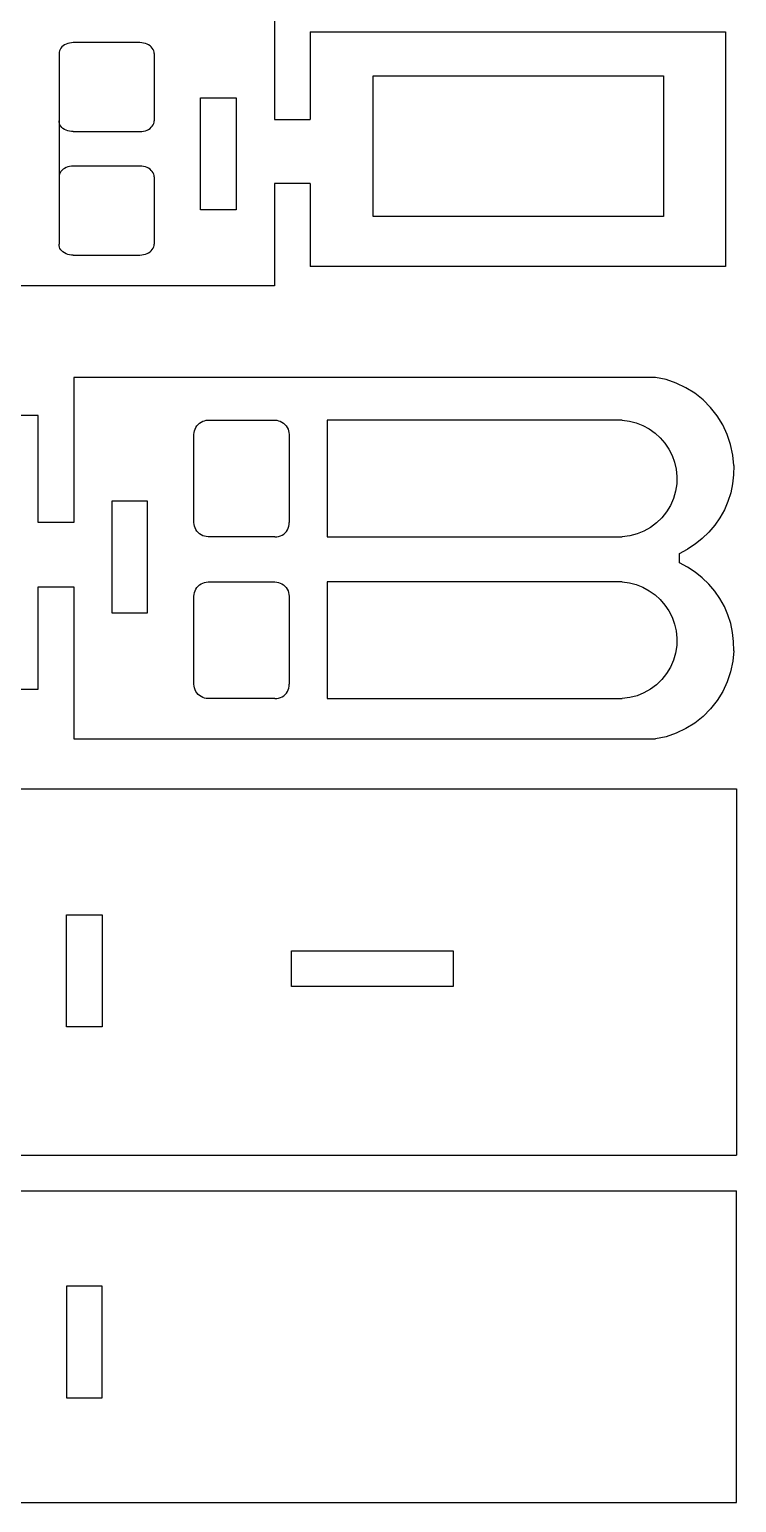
# Model space of a CAD drawing. Extents: x -3998 to 3998, y -3549 to 3549.
# Drawn here: x -2926 to -2629, y -2935 to -2316 of the extents above; entities that cross this region are included whole.
import ezdxf

# ---------------------------------------------------------------- set-up
doc = ezdxf.new("R2010")
doc.units = 0
doc.header["$MEASUREMENT"] = 0
doc.layers.get('0').update_dxf_attribs({"linetype": 'CONTINUOUS'})

msp = doc.modelspace()

# ---------------------------------------------------------------- linework, layer by layer
for p, q in [((-2823.03, -2307.35), (-2823.03, -2353.35)), ((-2911.18, -2322.04), (-2911.77, -2322.44)), ((-2910.53, -2321.71), (-2911.18, -2322.04)), ((-2909.83, -2321.44), (-2910.53, -2321.71)), ((-2909.09, -2321.25), (-2909.83, -2321.44)), ((-2908.32, -2321.13), (-2909.09, -2321.25)), ((-2907.53, -2321.09), (-2908.32, -2321.13)), ((-2879.53, -2321.09), (-2907.53, -2321.09)), ((-2878.75, -2321.13), (-2879.53, -2321.09)), ((-2877.98, -2321.25), (-2878.75, -2321.13)), ((-2877.24, -2321.44), (-2877.98, -2321.25)), ((-2876.53, -2321.7), (-2877.24, -2321.44)), ((-2875.88, -2322.04), (-2876.53, -2321.7)), ((-2875.29, -2322.43), (-2875.88, -2322.04)), ((-2808.03, -2316.51), (-2633.53, -2316.51)), ((-2808.03, -2316.51), (-2808.03, -2353.35)), ((-2633.53, -2316.51), (-2633.53, -2415.2)), ((-2913.48, -2325.07), (-2913.53, -2325.67)), ((-2913.53, -2325.67), (-2913.53, -2353.91)), ((-2913.33, -2324.49), (-2913.48, -2325.07)), ((-2913.07, -2323.92), (-2913.33, -2324.49)), ((-2912.73, -2323.38), (-2913.07, -2323.92)), ((-2912.29, -2322.89), (-2912.73, -2323.38)), ((-2911.77, -2322.44), (-2912.29, -2322.89)), ((-2874.77, -2322.88), (-2875.29, -2322.43)), ((-2874.34, -2323.38), (-2874.77, -2322.88)), ((-2873.99, -2323.92), (-2874.34, -2323.38)), ((-2873.74, -2324.48), (-2873.99, -2323.92)), ((-2873.59, -2325.07), (-2873.74, -2324.48)), ((-2873.53, -2325.67), (-2873.59, -2325.07)), ((-2873.53, -2325.67), (-2873.53, -2353.91)), ((-2781.53, -2335.01), (-2659.53, -2335.01)), ((-2781.53, -2394.12), (-2781.53, -2335.01)), ((-2659.53, -2335.01), (-2659.53, -2394.12)), ((-2854.03, -2344.35), (-2839.03, -2344.35)), ((-2854.03, -2391.35), (-2854.03, -2344.35)), ((-2839.03, -2344.35), (-2839.03, -2391.35)), ((-2913.52, -2354.51), (-2913.53, -2353.91)), ((-2913.53, -2353.91), (-2913.53, -2377.56)), ((-2913.39, -2355.11), (-2913.52, -2354.51)), ((-2913.15, -2355.69), (-2913.39, -2355.11)), ((-2912.81, -2356.24), (-2913.15, -2355.69)), ((-2912.38, -2356.75), (-2912.81, -2356.24)), ((-2911.86, -2357.21), (-2912.38, -2356.75)), ((-2911.26, -2357.6), (-2911.86, -2357.21)), ((-2910.59, -2357.94), (-2911.26, -2357.6)), ((-2909.87, -2358.19), (-2910.59, -2357.94)), ((-2909.11, -2358.37), (-2909.87, -2358.19)), ((-2908.33, -2358.47), (-2909.11, -2358.37)), ((-2907.53, -2358.49), (-2908.33, -2358.47)), ((-2907.53, -2358.49), (-2879.53, -2358.49)), ((-2879.53, -2358.49), (-2878.75, -2358.45)), ((-2878.75, -2358.45), (-2877.98, -2358.33)), ((-2877.98, -2358.33), (-2877.24, -2358.14)), ((-2877.24, -2358.14), (-2876.53, -2357.87)), ((-2876.53, -2357.87), (-2875.88, -2357.54)), ((-2875.88, -2357.54), (-2875.29, -2357.14)), ((-2875.29, -2357.14), (-2874.77, -2356.69)), ((-2874.77, -2356.69), (-2874.34, -2356.2)), ((-2874.34, -2356.2), (-2873.99, -2355.66)), ((-2873.99, -2355.66), (-2873.74, -2355.09)), ((-2873.74, -2355.09), (-2873.59, -2354.5)), ((-2873.59, -2354.5), (-2873.53, -2353.91)), ((-2823.03, -2353.35), (-2808.03, -2353.35)), ((-2913.48, -2376.97), (-2913.53, -2377.56)), ((-2913.53, -2377.56), (-2913.53, -2405.8)), ((-2913.33, -2376.38), (-2913.48, -2376.97)), ((-2913.07, -2375.81), (-2913.33, -2376.38)), ((-2912.73, -2375.28), (-2913.07, -2375.81)), ((-2912.29, -2374.78), (-2912.73, -2375.28)), ((-2911.77, -2374.33), (-2912.29, -2374.78)), ((-2911.18, -2373.94), (-2911.77, -2374.33)), ((-2910.53, -2373.6), (-2911.18, -2373.94)), ((-2909.83, -2373.34), (-2910.53, -2373.6)), ((-2909.09, -2373.14), (-2909.83, -2373.34)), ((-2908.32, -2373.03), (-2909.09, -2373.14)), ((-2907.53, -2372.99), (-2908.32, -2373.03)), ((-2879.53, -2372.99), (-2907.53, -2372.99)), ((-2878.75, -2373.02), (-2879.53, -2372.99)), ((-2877.98, -2373.14), (-2878.75, -2373.02)), ((-2877.24, -2373.33), (-2877.98, -2373.14)), ((-2876.53, -2373.6), (-2877.24, -2373.33)), ((-2875.88, -2373.93), (-2876.53, -2373.6)), ((-2875.29, -2374.33), (-2875.88, -2373.93)), ((-2874.77, -2374.78), (-2875.29, -2374.33)), ((-2874.34, -2375.28), (-2874.77, -2374.78)), ((-2873.99, -2375.81), (-2874.34, -2375.28)), ((-2873.74, -2376.38), (-2873.99, -2375.81)), ((-2873.59, -2376.97), (-2873.74, -2376.38)), ((-2873.53, -2377.56), (-2873.59, -2376.97)), ((-2873.53, -2377.56), (-2873.53, -2405.8)), ((-2823.03, -2380.35), (-2823.03, -2423.35)), ((-2808.03, -2380.35), (-2823.03, -2380.35)), ((-2808.03, -2380.35), (-2808.03, -2415.2)), ((-2839.03, -2391.35), (-2854.03, -2391.35)), ((-2659.53, -2394.12), (-2781.53, -2394.12)), ((-2913.52, -2406.41), (-2913.53, -2405.8)), ((-2913.39, -2407.01), (-2913.52, -2406.41)), ((-2913.15, -2407.59), (-2913.39, -2407.01)), ((-2912.81, -2408.14), (-2913.15, -2407.59)), ((-2912.38, -2408.64), (-2912.81, -2408.14)), ((-2911.86, -2409.1), (-2912.38, -2408.64)), ((-2875.29, -2409.04), (-2874.77, -2408.59)), ((-2874.77, -2408.59), (-2874.34, -2408.09)), ((-2874.34, -2408.09), (-2873.99, -2407.55)), ((-2873.99, -2407.55), (-2873.74, -2406.99)), ((-2873.74, -2406.99), (-2873.59, -2406.4)), ((-2873.59, -2406.4), (-2873.53, -2405.8)), ((-2911.26, -2409.5), (-2911.86, -2409.1)), ((-2910.59, -2409.83), (-2911.26, -2409.5)), ((-2909.87, -2410.09), (-2910.59, -2409.83)), ((-2909.11, -2410.27), (-2909.87, -2410.09)), ((-2908.33, -2410.37), (-2909.11, -2410.27)), ((-2907.53, -2410.38), (-2908.33, -2410.37)), ((-2907.53, -2410.38), (-2879.53, -2410.38)), ((-2879.53, -2410.38), (-2878.75, -2410.34)), ((-2878.75, -2410.34), (-2877.98, -2410.22)), ((-2877.98, -2410.22), (-2877.24, -2410.03)), ((-2877.24, -2410.03), (-2876.53, -2409.77)), ((-2876.53, -2409.77), (-2875.88, -2409.43)), ((-2875.88, -2409.43), (-2875.29, -2409.04)), ((-2633.53, -2415.2), (-2808.03, -2415.2)), ((-2823.03, -2423.35), (-3067.53, -2423.35)), ((-2662.85, -2461.82), (-2907.35, -2461.82)), ((-2907.35, -2461.82), (-2907.35, -2522.82)), ((-2658.48, -2462.77), (-2662.85, -2461.82)), ((-2654.25, -2464.22), (-2658.48, -2462.77)), ((-2650.21, -2466.14), (-2654.25, -2464.22)), ((-2646.42, -2468.52), (-2650.21, -2466.14)), ((-2642.93, -2471.31), (-2646.42, -2468.52)), ((-2639.78, -2474.48), (-2642.93, -2471.31)), ((-2637.01, -2477.99), (-2639.78, -2474.48)), ((-2922.35, -2477.82), (-3096.85, -2477.82)), ((-2922.35, -2522.82), (-2922.35, -2477.82)), ((-2856.39, -2483.52), (-2856.05, -2482.82)), ((-2856.05, -2482.82), (-2855.61, -2482.16)), ((-2855.61, -2482.16), (-2855.09, -2481.57)), ((-2855.09, -2481.57), (-2854.5, -2481.06)), ((-2854.5, -2481.06), (-2853.85, -2480.62)), ((-2853.85, -2480.62), (-2853.15, -2480.27)), ((-2853.15, -2480.27), (-2852.4, -2480.02)), ((-2852.4, -2480.02), (-2851.63, -2479.87)), ((-2851.63, -2479.87), (-2850.85, -2479.82)), ((-2850.85, -2479.82), (-2822.85, -2479.82)), ((-2822.85, -2479.82), (-2822.07, -2479.87)), ((-2822.07, -2479.87), (-2821.3, -2480.02)), ((-2821.3, -2480.02), (-2820.56, -2480.28)), ((-2820.56, -2480.28), (-2819.85, -2480.63)), ((-2819.85, -2480.63), (-2819.2, -2481.06)), ((-2819.2, -2481.06), (-2818.61, -2481.58)), ((-2818.61, -2481.58), (-2818.09, -2482.17)), ((-2818.09, -2482.17), (-2817.66, -2482.82)), ((-2817.66, -2482.82), (-2817.31, -2483.52)), ((-2800.85, -2479.82), (-2800.85, -2528.82)), ((-2676.85, -2479.82), (-2800.85, -2479.82)), ((-2676.85, -2479.82), (-2673.87, -2480.21)), ((-2673.87, -2480.21), (-2670.97, -2480.95)), ((-2670.97, -2480.95), (-2668.17, -2482.05)), ((-2668.17, -2482.05), (-2665.53, -2483.48)), ((-2634.67, -2481.8), (-2637.01, -2477.99)), ((-2632.77, -2485.85), (-2634.67, -2481.8)), ((-2856.85, -2485.82), (-2856.8, -2485.03)), ((-2856.85, -2522.82), (-2856.85, -2485.82)), ((-2856.8, -2485.03), (-2856.64, -2484.26)), ((-2856.64, -2484.26), (-2856.39, -2483.52)), ((-2817.31, -2483.52), (-2817.06, -2484.26)), ((-2817.06, -2484.26), (-2816.9, -2485.03)), ((-2816.9, -2485.03), (-2816.85, -2485.82)), ((-2816.85, -2485.82), (-2816.85, -2522.82)), ((-2665.53, -2483.48), (-2663.09, -2485.21)), ((-2663.09, -2485.21), (-2660.87, -2487.23)), ((-2660.87, -2487.23), (-2658.91, -2489.51)), ((-2631.35, -2490.09), (-2632.77, -2485.85)), ((-2658.91, -2489.51), (-2657.24, -2492)), ((-2657.24, -2492), (-2655.89, -2494.68)), ((-2655.89, -2494.68), (-2654.88, -2497.51)), ((-2630.43, -2494.47), (-2631.35, -2490.09)), ((-2630.01, -2498.92), (-2630.43, -2494.47)), ((-2654.88, -2497.51), (-2654.21, -2500.43)), ((-2654.21, -2500.43), (-2653.91, -2503.42)), ((-2630.01, -2498.92), (-2630.06, -2502.75)), ((-2653.98, -2506.58), (-2654.47, -2509.7)), ((-2653.91, -2503.42), (-2653.98, -2506.58)), ((-2630.49, -2506.56), (-2631.29, -2510.31)), ((-2630.06, -2502.75), (-2630.49, -2506.56)), ((-2876.35, -2513.82), (-2891.35, -2513.82)), ((-2891.35, -2513.82), (-2891.35, -2560.82)), ((-2876.35, -2560.82), (-2876.35, -2513.82)), ((-2655.34, -2512.73), (-2656.61, -2515.62)), ((-2654.47, -2509.7), (-2655.34, -2512.73)), ((-2632.45, -2513.96), (-2633.97, -2517.48)), ((-2631.29, -2510.31), (-2632.45, -2513.96)), ((-2658.23, -2518.33), (-2660.19, -2520.8)), ((-2656.61, -2515.62), (-2658.23, -2518.33)), ((-2633.97, -2517.48), (-2635.82, -2520.84)), ((-2907.35, -2522.82), (-2922.35, -2522.82)), ((-2856.8, -2523.6), (-2856.85, -2522.82)), ((-2856.64, -2524.37), (-2856.8, -2523.6)), ((-2856.39, -2525.11), (-2856.64, -2524.37)), ((-2856.05, -2525.82), (-2856.39, -2525.11)), ((-2855.61, -2526.47), (-2856.05, -2525.82)), ((-2855.09, -2527.06), (-2855.61, -2526.47)), ((-2818.53, -2527.14), (-2818, -2526.54)), ((-2818, -2526.54), (-2817.57, -2525.87)), ((-2817.57, -2525.87), (-2817.23, -2525.15)), ((-2817.23, -2525.15), (-2817, -2524.4)), ((-2817, -2524.4), (-2816.87, -2523.61)), ((-2816.87, -2523.61), (-2816.85, -2522.82)), ((-2667.73, -2526.44), (-2670.66, -2527.63)), ((-2664.98, -2524.89), (-2667.73, -2526.44)), ((-2662.46, -2523), (-2664.98, -2524.89)), ((-2660.19, -2520.8), (-2662.46, -2523)), ((-2638, -2523.99), (-2640.47, -2526.92)), ((-2635.82, -2520.84), (-2638, -2523.99)), ((-2854.5, -2527.58), (-2855.09, -2527.06)), ((-2853.85, -2528.01), (-2854.5, -2527.58)), ((-2853.15, -2528.36), (-2853.85, -2528.01)), ((-2852.4, -2528.61), (-2853.15, -2528.36)), ((-2851.63, -2528.76), (-2852.4, -2528.61)), ((-2850.85, -2528.82), (-2851.63, -2528.76)), ((-2822.85, -2528.82), (-2850.85, -2528.82)), ((-2822.85, -2528.82), (-2822.05, -2528.8)), ((-2822.05, -2528.8), (-2821.27, -2528.67)), ((-2821.27, -2528.67), (-2820.51, -2528.43)), ((-2820.51, -2528.43), (-2819.79, -2528.1)), ((-2819.79, -2528.1), (-2819.13, -2527.66)), ((-2819.13, -2527.66), (-2818.53, -2527.14)), ((-2800.85, -2528.82), (-2676.85, -2528.82)), ((-2673.72, -2528.42), (-2676.85, -2528.82)), ((-2670.66, -2527.63), (-2673.72, -2528.42)), ((-2646.22, -2531.98), (-2649.44, -2534.06)), ((-2643.22, -2529.59), (-2646.22, -2531.98)), ((-2640.47, -2526.92), (-2643.22, -2529.59)), ((-2652.85, -2535.82), (-2649.44, -2534.06)), ((-2652.85, -2539.82), (-2652.85, -2535.82)), ((-2649.44, -2541.57), (-2652.85, -2539.82)), ((-2646.22, -2543.65), (-2649.44, -2541.57)), ((-2643.22, -2546.04), (-2646.22, -2543.65)), ((-2922.35, -2592.82), (-2922.35, -2549.82)), ((-2922.35, -2549.82), (-2907.35, -2549.82)), ((-2907.35, -2549.82), (-2907.35, -2613.82)), ((-2856.39, -2551.52), (-2856.05, -2550.82)), ((-2856.05, -2550.82), (-2855.61, -2550.16)), ((-2855.61, -2550.16), (-2855.09, -2549.57)), ((-2855.09, -2549.57), (-2854.5, -2549.06)), ((-2854.5, -2549.06), (-2853.85, -2548.62)), ((-2853.85, -2548.62), (-2853.15, -2548.27)), ((-2853.15, -2548.27), (-2852.4, -2548.02)), ((-2852.4, -2548.02), (-2851.63, -2547.87)), ((-2851.63, -2547.87), (-2850.85, -2547.82)), ((-2850.85, -2547.82), (-2822.85, -2547.82)), ((-2822.85, -2547.82), (-2822.07, -2547.87)), ((-2822.07, -2547.87), (-2821.3, -2548.02)), ((-2821.3, -2548.02), (-2820.56, -2548.28)), ((-2820.56, -2548.28), (-2819.85, -2548.63)), ((-2819.85, -2548.63), (-2819.2, -2549.06)), ((-2819.2, -2549.06), (-2818.61, -2549.58)), ((-2818.61, -2549.58), (-2818.09, -2550.17)), ((-2818.09, -2550.17), (-2817.66, -2550.82)), ((-2817.66, -2550.82), (-2817.31, -2551.52)), ((-2676.85, -2547.82), (-2800.85, -2547.82)), ((-2800.85, -2547.82), (-2800.85, -2596.82)), ((-2676.85, -2547.82), (-2673.87, -2548.21)), ((-2673.87, -2548.21), (-2670.97, -2548.95)), ((-2670.97, -2548.95), (-2668.17, -2550.05)), ((-2668.17, -2550.05), (-2665.53, -2551.48)), ((-2640.47, -2548.71), (-2643.22, -2546.04)), ((-2638, -2551.64), (-2640.47, -2548.71)), ((-2856.85, -2553.82), (-2856.8, -2553.03)), ((-2856.85, -2590.82), (-2856.85, -2553.82)), ((-2856.8, -2553.03), (-2856.64, -2552.26)), ((-2856.64, -2552.26), (-2856.39, -2551.52)), ((-2817.31, -2551.52), (-2817.06, -2552.26)), ((-2817.06, -2552.26), (-2816.9, -2553.03)), ((-2816.9, -2553.03), (-2816.85, -2553.82)), ((-2816.85, -2553.82), (-2816.85, -2590.82)), ((-2665.53, -2551.48), (-2663.09, -2553.21)), ((-2663.09, -2553.21), (-2660.87, -2555.23)), ((-2660.87, -2555.23), (-2658.91, -2557.51)), ((-2658.91, -2557.51), (-2657.24, -2560)), ((-2635.82, -2554.79), (-2638, -2551.64)), ((-2633.97, -2558.15), (-2635.82, -2554.79)), ((-2891.35, -2560.82), (-2876.35, -2560.82)), ((-2657.24, -2560), (-2655.89, -2562.68)), ((-2655.89, -2562.68), (-2654.88, -2565.51)), ((-2632.45, -2561.67), (-2633.97, -2558.15)), ((-2631.29, -2565.32), (-2632.45, -2561.67)), ((-2654.88, -2565.51), (-2654.21, -2568.43)), ((-2654.21, -2568.43), (-2653.91, -2571.42)), ((-2630.49, -2569.07), (-2631.29, -2565.32)), ((-2630.06, -2572.88), (-2630.49, -2569.07)), ((-2653.98, -2574.58), (-2654.47, -2577.7)), ((-2653.91, -2571.42), (-2653.98, -2574.58)), ((-2630.01, -2576.71), (-2630.06, -2572.88)), ((-2655.34, -2580.73), (-2656.61, -2583.62)), ((-2654.47, -2577.7), (-2655.34, -2580.73)), ((-2630.43, -2581.17), (-2631.35, -2585.54)), ((-2630.01, -2576.71), (-2630.43, -2581.17)), ((-2658.23, -2586.33), (-2660.19, -2588.8)), ((-2656.61, -2583.62), (-2658.23, -2586.33)), ((-2631.35, -2585.54), (-2632.77, -2589.78)), ((-3096.85, -2592.82), (-2922.35, -2592.82)), ((-2856.8, -2591.6), (-2856.85, -2590.82)), ((-2856.64, -2592.37), (-2856.8, -2591.6)), ((-2856.39, -2593.11), (-2856.64, -2592.37)), ((-2856.05, -2593.82), (-2856.39, -2593.11)), ((-2855.61, -2594.47), (-2856.05, -2593.82)), ((-2855.09, -2595.06), (-2855.61, -2594.47)), ((-2818.53, -2595.14), (-2818, -2594.54)), ((-2818, -2594.54), (-2817.57, -2593.87)), ((-2817.57, -2593.87), (-2817.23, -2593.15)), ((-2817.23, -2593.15), (-2817, -2592.4)), ((-2817, -2592.4), (-2816.87, -2591.61)), ((-2816.87, -2591.61), (-2816.85, -2590.82)), ((-2667.73, -2594.44), (-2670.66, -2595.63)), ((-2664.98, -2592.89), (-2667.73, -2594.44)), ((-2662.46, -2591), (-2664.98, -2592.89)), ((-2660.19, -2588.8), (-2662.46, -2591)), ((-2634.67, -2593.83), (-2637.01, -2597.64)), ((-2632.77, -2589.78), (-2634.67, -2593.83)), ((-2854.5, -2595.58), (-2855.09, -2595.06)), ((-2853.85, -2596.01), (-2854.5, -2595.58)), ((-2853.15, -2596.36), (-2853.85, -2596.01)), ((-2852.4, -2596.61), (-2853.15, -2596.36)), ((-2851.63, -2596.76), (-2852.4, -2596.61)), ((-2850.85, -2596.82), (-2851.63, -2596.76)), ((-2822.85, -2596.82), (-2850.85, -2596.82)), ((-2822.85, -2596.82), (-2822.05, -2596.8)), ((-2822.05, -2596.8), (-2821.27, -2596.67)), ((-2821.27, -2596.67), (-2820.51, -2596.43)), ((-2820.51, -2596.43), (-2819.79, -2596.1)), ((-2819.79, -2596.1), (-2819.13, -2595.66)), ((-2819.13, -2595.66), (-2818.53, -2595.14)), ((-2800.85, -2596.82), (-2676.85, -2596.82)), ((-2673.72, -2596.42), (-2676.85, -2596.82)), ((-2670.66, -2595.63), (-2673.72, -2596.42)), ((-2637.01, -2597.64), (-2639.78, -2601.15)), ((-2642.93, -2604.32), (-2646.42, -2607.12)), ((-2639.78, -2601.15), (-2642.93, -2604.32)), ((-2658.48, -2612.86), (-2662.85, -2613.82)), ((-2654.25, -2611.41), (-2658.48, -2612.86)), ((-2650.21, -2609.49), (-2654.25, -2611.41)), ((-2646.42, -2607.12), (-2650.21, -2609.49)), ((-2907.35, -2613.82), (-2662.85, -2613.82)), ((-3167.85, -2634.82), (-2628.85, -2634.82)), ((-2628.85, -2634.82), (-2628.85, -2788.82)), ((-2910.35, -2687.82), (-2895.35, -2687.82)), ((-2910.35, -2734.82), (-2910.35, -2687.82)), ((-2895.35, -2687.82), (-2895.35, -2734.82)), ((-2815.85, -2702.82), (-2747.85, -2702.82)), ((-2815.85, -2717.82), (-2815.85, -2702.82)), ((-2747.85, -2702.82), (-2747.85, -2717.82)), ((-2747.85, -2717.82), (-2815.85, -2717.82)), ((-2895.35, -2734.82), (-2910.35, -2734.82)), ((-3167.85, -2788.82), (-2628.85, -2788.82)), ((-3167.85, -2803.82), (-2628.85, -2803.82)), ((-2628.85, -2934.82), (-2628.85, -2803.82)), ((-2910.35, -2843.82), (-2910.35, -2890.82)), ((-2895.35, -2843.82), (-2910.35, -2843.82)), ((-2895.35, -2890.82), (-2895.35, -2843.82)), ((-2910.35, -2890.82), (-2895.35, -2890.82)), ((-3167.85, -2934.82), (-2628.85, -2934.82))]:
    msp.add_line(p, q)

doc.saveas('drawing.dxf')
